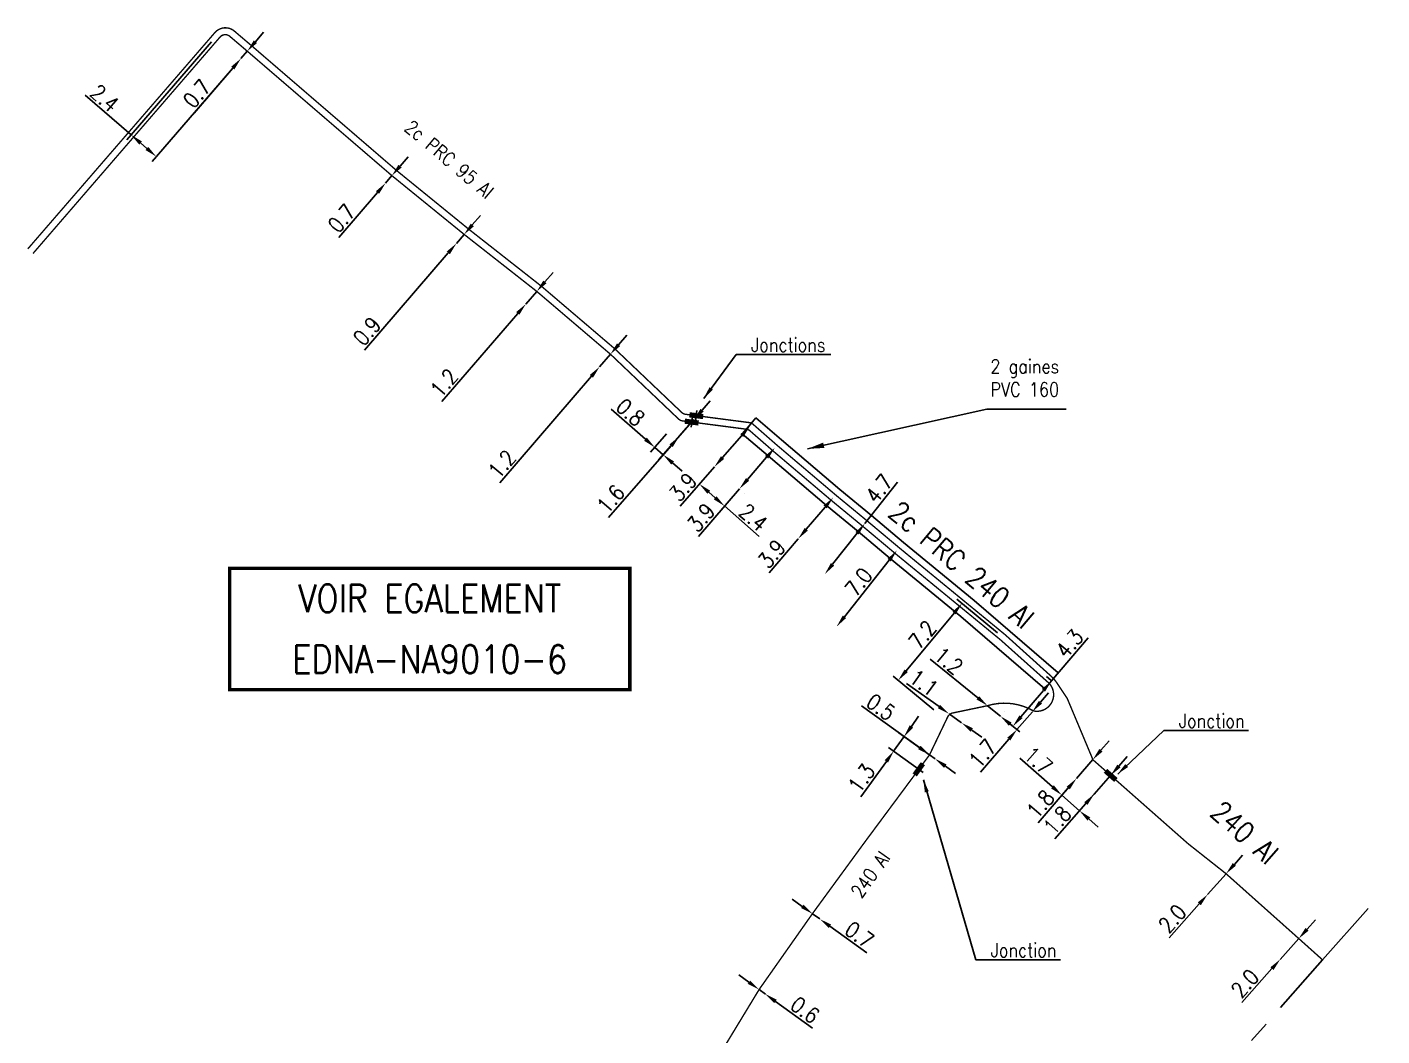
# Model space of a CAD drawing. Header units: millimetres. Extents: x 185000 to 186000, y 127000 to 128000.
# Drawn here: x 185659.9 to 185757.5, y 127359.9 to 127432.6 of the extents above; entities that cross this region are included whole.
import ezdxf
from ezdxf.enums import TextEntityAlignment as Align

# ---------------------------------------------------------------- set-up
doc = ezdxf.new("R2010")
doc.units = ezdxf.units.MM
doc.header["$PDMODE"] = 34
doc.linetypes.add('CENTER2', pattern=[28.575, 19.05, -3.175, 3.175, -3.175])
doc.layers.get('0').update_dxf_attribs({"linetype": 'CONTINUOUS'})
doc.layers.get('DEFPOINTS').update_dxf_attribs({"linetype": 'CONTINUOUS'})
for name, color, linetype in [('M_120', 5, 'M_ST_13'), ('M_300', 7, 'CONTINUOUS'), ('M_400', 7, 'CONTINUOUS'), ('M_930', 7, 'CONTINUOUS')]:
    doc.layers.add(name, color=color, linetype=linetype)
doc.styles.get("Standard").update_dxf_attribs({"font": 'romans.shx', "width": 0.85})
doc.linetypes.add('M_ST_13', pattern='A,5,-0.3,["oo",Standard,S=1.5,R=0,X=0,Y=-0.5],-3', length=8.3)
doc.dimstyles.get("Standard").update_dxf_attribs({"dimtxt": 1.5, "dimasz": 1.2, "dimexe": 0.625, "dimexo": 0.625, "dimgap": 0.25, "dimtad": 1, "dimdec": 1, "dimzin": 0, "dimdsep": 46, "dimtxsty": 'Standard', "dimcen": -0.5, "dimadec": 0, "dimazin": 0, "dimtfac": 1, "dimtdec": 1, "dimtmove": 0, "dimatfit": 3, "dimfxl": 0, "dimtolj": 1, "dimtzin": 0, "dimarcsym": 0})

# ---------------------------------------------------------------- blocks, each defined once
blk = doc.blocks.new('*D11')
at = {"layer": 'DEFPOINTS', "color": 0, "linetype": 'Continuous', "transparency": 16777216}
for p in [(185675.751, 127430.873), (185675.294, 127430.343), (185675.294, 127430.343)]:
    blk.add_point(p, dxfattribs=at)
at = {"layer": 'M_120', "color": 0, "linetype": 'Continuous', "lineweight": -2, "transparency": 16777216}
for p, q in [((185676.338, 127431.556), (185676.925, 127432.238)), ((185675.751, 127430.873), (185675.294, 127430.343)), ((185674.707, 127429.661), (185671.919, 127426.42))]:
    blk.add_line(p, q, dxfattribs=at)
at = {"layer": 'M_120', "color": 0, "linetype": 'Continuous', "transparency": 16777216}
for points in [[(185676.224, 127431.654), (185676.451, 127431.458), (185675.751, 127430.873)], [(185674.594, 127429.758), (185674.821, 127429.563), (185675.294, 127430.343)]]:
    blk.add_solid(points, dxfattribs=at)
at = {"layer": 'M_120', "color": 0, "linetype": 'Continuous', "transparency": 16777216, "insert": (185672.126, 127427.81), "char_height": 1.125, "attachment_point": 5, "rotation": 49.29581}
blk.add_mtext('\\A1;0.7', dxfattribs=at)
blk = doc.blocks.new('*D12')
at = {"layer": 'DEFPOINTS', "color": 0, "linetype": 'Continuous', "transparency": 16777216}
for p in [(185691.382, 127417.674), (185690.827, 127417.03), (185690.827, 127417.03)]:
    blk.add_point(p, dxfattribs=at)
at = {"layer": 'M_120', "color": 0, "linetype": 'Continuous', "lineweight": -2, "transparency": 16777216}
for p, q in [((185691.97, 127418.356), (185692.558, 127419.037)), ((185691.382, 127417.674), (185690.827, 127417.03)), ((185690.24, 127416.348), (185684.189, 127409.328))]:
    blk.add_line(p, q, dxfattribs=at)
at = {"layer": 'M_120', "color": 0, "linetype": 'Continuous', "transparency": 16777216}
for points in [[(185691.856, 127418.454), (185692.084, 127418.258), (185691.382, 127417.674)], [(185690.126, 127416.446), (185690.354, 127416.25), (185690.827, 127417.03)]]:
    blk.add_solid(points, dxfattribs=at)
at = {"layer": 'M_120', "color": 0, "linetype": 'Continuous', "transparency": 16777216, "insert": (185684.382, 127410.701), "char_height": 1.125, "attachment_point": 5, "rotation": 49.24198}
blk.add_mtext('\\A1;0.9', dxfattribs=at)
blk = doc.blocks.new('*D13')
at = {"layer": 'DEFPOINTS', "color": 0, "linetype": 'Continuous', "transparency": 16777216}
for p in [(185685.719, 127421.375), (185685.719, 127421.375), (185686.174, 127421.907)]:
    blk.add_point(p, dxfattribs=at)
at = {"layer": 'M_120', "color": 0, "linetype": 'Continuous', "lineweight": -2, "transparency": 16777216}
for p, q in [((185686.759, 127422.591), (185687.344, 127423.275)), ((185686.174, 127421.907), (185685.719, 127421.375)), ((185685.134, 127420.691), (185682.355, 127417.442))]:
    blk.add_line(p, q, dxfattribs=at)
at = {"layer": 'M_120', "color": 0, "linetype": 'Continuous', "transparency": 16777216}
for points in [[(185686.645, 127422.688), (185686.873, 127422.493), (185686.174, 127421.907)], [(185685.02, 127420.789), (185685.248, 127420.594), (185685.719, 127421.375)]]:
    blk.add_solid(points, dxfattribs=at)
at = {"layer": 'M_120', "color": 0, "linetype": 'Continuous', "transparency": 16777216, "insert": (185682.558, 127418.834), "char_height": 1.125, "attachment_point": 5, "rotation": 49.45782}
blk.add_mtext('\\A1;0.7', dxfattribs=at)
blk = doc.blocks.new('*D14')
at = {"layer": 'DEFPOINTS', "color": 0, "linetype": 'Continuous', "transparency": 16777216}
for p in [(185696.613, 127413.57), (185695.829, 127412.661), (185695.829, 127412.661)]:
    blk.add_point(p, dxfattribs=at)
at = {"layer": 'M_120', "color": 0, "linetype": 'Continuous', "lineweight": -2, "transparency": 16777216}
for p, q in [((185697.201, 127414.251), (185697.789, 127414.933)), ((185696.613, 127413.57), (185695.829, 127412.661)), ((185695.241, 127411.98), (185689.77, 127405.638))]:
    blk.add_line(p, q, dxfattribs=at)
at = {"layer": 'M_120', "color": 0, "linetype": 'Continuous', "transparency": 16777216}
for points in [[(185697.087, 127414.349), (185697.315, 127414.153), (185696.613, 127413.57)], [(185695.128, 127412.078), (185695.355, 127411.882), (185695.829, 127412.661)]]:
    blk.add_solid(points, dxfattribs=at)
at = {"layer": 'M_120', "color": 0, "linetype": 'Continuous', "transparency": 16777216, "insert": (185689.934, 127406.977), "char_height": 1.125, "attachment_point": 5, "rotation": 49.21264}
blk.add_mtext('\\A1;1.2', dxfattribs=at)
blk = doc.blocks.new('*D15')
at = {"layer": 'DEFPOINTS', "color": 0, "linetype": 'Continuous', "transparency": 16777216}
for p in [(185701.923, 127409.045), (185701.139, 127408.136), (185701.139, 127408.136)]:
    blk.add_point(p, dxfattribs=at)
at = {"layer": 'M_120', "color": 0, "linetype": 'Continuous', "lineweight": -2, "transparency": 16777216}
for p, q in [((185702.51, 127409.727), (185703.097, 127410.409)), ((185701.923, 127409.045), (185701.139, 127408.136)), ((185700.552, 127407.454), (185693.947, 127399.787))]:
    blk.add_line(p, q, dxfattribs=at)
at = {"layer": 'M_120', "color": 0, "linetype": 'Continuous', "transparency": 16777216}
for points in [[(185702.396, 127409.825), (185702.624, 127409.629), (185701.923, 127409.045)], [(185700.438, 127407.552), (185700.666, 127407.356), (185701.139, 127408.136)]]:
    blk.add_solid(points, dxfattribs=at)
at = {"layer": 'M_120', "color": 0, "linetype": 'Continuous', "transparency": 16777216, "insert": (185694.111, 127401.126), "char_height": 1.125, "attachment_point": 5, "rotation": 49.25646}
blk.add_mtext('\\A1;1.2', dxfattribs=at)
blk = doc.blocks.new('*D16')
at = {"layer": 'DEFPOINTS', "color": 0, "linetype": 'Continuous', "transparency": 16777216}
for p in [(185673.478, 127431.911), (185675.294, 127430.343), (185669.194, 127423.279)]:
    blk.add_point(p, dxfattribs=at)
at = {"layer": 'M_120', "color": 0, "linetype": 'Continuous', "lineweight": -2, "transparency": 16777216}
for p, q in [((185673.171, 127431.557), (185667.071, 127424.493)), ((185674.988, 127429.988), (185668.888, 127422.925)), ((185667.378, 127424.848), (185664.062, 127427.711)), ((185668.513, 127423.868), (185668.059, 127424.26))]:
    blk.add_line(p, q, dxfattribs=at)
at = {"layer": 'M_120', "color": 0, "linetype": 'Continuous', "transparency": 16777216}
for points in [[(185668.157, 127424.373), (185667.961, 127424.146), (185667.378, 127424.848)], [(185668.611, 127423.981), (185668.415, 127423.754), (185669.194, 127423.279)]]:
    blk.add_solid(points, dxfattribs=at)
at = {"layer": 'M_120', "color": 0, "linetype": 'Continuous', "transparency": 16777216, "insert": (185665.47, 127427.486), "char_height": 1.125, "attachment_point": 5, "rotation": 319.1852}
blk.add_mtext('\\A1;2.4', dxfattribs=at)
blk = doc.blocks.new('*D316')
at = {"layer": 'DEFPOINTS', "color": 0, "linetype": 'Continuous', "transparency": 16777216}
for p in [(185706.283, 127403.657), (185707.938, 127404.336), (185705.124, 127402.33)]:
    blk.add_point(p, dxfattribs=at)
at = {"layer": 'M_120', "color": 0, "linetype": 'Continuous', "lineweight": -2, "transparency": 16777216}
for p, q in [((185704.447, 127402.922), (185701.977, 127405.079)), ((185707.63, 127403.982), (185705.418, 127401.451)), ((185705.975, 127403.304), (185704.816, 127401.977)), ((185705.727, 127401.804), (185705.124, 127402.33)), ((185706.405, 127401.212), (185707.083, 127400.62))]:
    blk.add_line(p, q, dxfattribs=at)
at = {"layer": 'M_120', "color": 0, "linetype": 'Continuous', "transparency": 16777216}
for points in [[(185704.545, 127403.035), (185704.348, 127402.809), (185705.124, 127402.33)], [(185706.503, 127401.325), (185706.306, 127401.099), (185705.727, 127401.804)]]:
    blk.add_solid(points, dxfattribs=at)
at = {"layer": 'M_120', "color": 0, "linetype": 'Continuous', "transparency": 16777216, "insert": (185703.366, 127404.862), "char_height": 1.125, "attachment_point": 5, "rotation": 318.86242}
blk.add_mtext('\\A1;0.8', dxfattribs=at)
blk = doc.blocks.new('*D317')
at = {"layer": 'DEFPOINTS', "color": 0, "linetype": 'Continuous', "transparency": 16777216}
for p in [(185707.938, 127404.336), (185706.886, 127403.13), (185706.886, 127403.13)]:
    blk.add_point(p, dxfattribs=at)
at = {"layer": 'M_120', "color": 0, "linetype": 'Continuous', "lineweight": -2, "transparency": 16777216}
for p, q in [((185708.53, 127405.013), (185709.122, 127405.691)), ((185707.938, 127404.336), (185706.886, 127403.13)), ((185706.294, 127402.453), (185701.773, 127397.277))]:
    blk.add_line(p, q, dxfattribs=at)
at = {"layer": 'M_120', "color": 0, "linetype": 'Continuous', "transparency": 16777216}
for points in [[(185708.417, 127405.112), (185708.643, 127404.915), (185707.938, 127404.336)], [(185706.181, 127402.551), (185706.407, 127402.354), (185706.886, 127403.13)]]:
    blk.add_solid(points, dxfattribs=at)
at = {"layer": 'M_120', "color": 0, "linetype": 'Continuous', "transparency": 16777216, "insert": (185701.945, 127398.615), "char_height": 1.125, "attachment_point": 5, "rotation": 48.86242}
blk.add_mtext('\\A1;1.6', dxfattribs=at)
blk = doc.blocks.new('*D318')
at = {"layer": 'DEFPOINTS', "color": 0, "linetype": 'Continuous', "transparency": 16777216}
for p in [(185709.413, 127400.923), (185711.22, 127399.344), (185710.144, 127398.112)]:
    blk.add_point(p, dxfattribs=at)
at = {"layer": 'M_120', "color": 0, "linetype": 'Continuous', "lineweight": -2, "transparency": 16777216}
for p, q in [((185709.105, 127400.57), (185708.028, 127399.338)), ((185709.015, 127399.099), (185709.467, 127398.704)), ((185710.912, 127398.991), (185709.836, 127397.759)), ((185710.144, 127398.112), (185712.648, 127395.925))]:
    blk.add_line(p, q, dxfattribs=at)
at = {"layer": 'M_120', "color": 0, "linetype": 'Continuous', "transparency": 16777216}
for points in [[(185709.113, 127399.212), (185708.916, 127398.986), (185708.337, 127399.691)], [(185709.565, 127398.817), (185709.368, 127398.591), (185710.144, 127398.112)]]:
    blk.add_solid(points, dxfattribs=at)
at = {"layer": 'M_120', "color": 0, "linetype": 'Continuous', "transparency": 16777216, "insert": (185712.228, 127397.287), "char_height": 1.125, "attachment_point": 5, "rotation": 318.86242}
blk.add_mtext('\\A1;2.4', dxfattribs=at)
blk = doc.blocks.new('*D319')
at = {"layer": 'DEFPOINTS', "color": 0, "linetype": 'Continuous', "transparency": 16777216}
for p in [(185711.979, 127403.86), (185709.413, 127400.923), (185709.413, 127400.923)]:
    blk.add_point(p, dxfattribs=at)
at = {"layer": 'M_120', "color": 0, "linetype": 'Continuous', "lineweight": -2, "transparency": 16777216}
for p, q in [((185711.387, 127403.182), (185710.005, 127401.601)), ((185709.413, 127400.923), (185706.947, 127398.099))]:
    blk.add_line(p, q, dxfattribs=at)
at = {"layer": 'M_120', "color": 0, "linetype": 'Continuous', "transparency": 16777216}
for points in [[(185711.274, 127403.281), (185711.5, 127403.084), (185711.979, 127403.86)], [(185709.892, 127401.699), (185710.118, 127401.502), (185709.413, 127400.923)]]:
    blk.add_solid(points, dxfattribs=at)
at = {"layer": 'M_120', "color": 0, "linetype": 'Continuous', "transparency": 16777216, "insert": (185707.149, 127399.471), "char_height": 1.125, "attachment_point": 5, "rotation": 48.86242}
blk.add_mtext('\\A1;3.9', dxfattribs=at)
blk = doc.blocks.new('*D320')
at = {"layer": 'DEFPOINTS', "color": 0, "linetype": 'Continuous', "transparency": 16777216}
for p in [(185713.765, 127402.3), (185711.22, 127399.344), (185711.22, 127399.344)]:
    blk.add_point(p, dxfattribs=at)
at = {"layer": 'M_120', "color": 0, "linetype": 'Continuous', "lineweight": -2, "transparency": 16777216}
for p, q in [((185713.178, 127401.618), (185711.808, 127400.026)), ((185714.12, 127401.994), (185714.12, 127401.994)), ((185711.22, 127399.344), (185708.262, 127395.907)), ((185711.576, 127399.038), (185711.576, 127399.038))]:
    blk.add_line(p, q, dxfattribs=at)
at = {"layer": 'M_120', "color": 0, "linetype": 'Continuous', "transparency": 16777216}
for points in [[(185713.064, 127401.716), (185713.291, 127401.52), (185713.765, 127402.3)], [(185711.694, 127400.124), (185711.921, 127399.928), (185711.22, 127399.344)]]:
    blk.add_solid(points, dxfattribs=at)
at = {"layer": 'M_120', "color": 0, "linetype": 'Continuous', "transparency": 16777216, "insert": (185708.455, 127397.281), "char_height": 1.125, "attachment_point": 5, "rotation": 49.27942}
blk.add_mtext('\\A1;3.9', dxfattribs=at)
blk = doc.blocks.new('*D321')
at = {"layer": 'DEFPOINTS', "color": 0, "linetype": 'Continuous', "transparency": 16777216}
for p in [(185717.98, 127398.725), (185715.457, 127395.75), (185715.457, 127395.75)]:
    blk.add_point(p, dxfattribs=at)
at = {"layer": 'M_120', "color": 0, "linetype": 'Continuous', "lineweight": -2, "transparency": 16777216}
for p, q in [((185717.398, 127398.038), (185716.039, 127396.437)), ((185715.457, 127395.75), (185713.366, 127393.285))]:
    blk.add_line(p, q, dxfattribs=at)
at = {"layer": 'M_120', "color": 0, "linetype": 'Continuous', "transparency": 16777216}
for points in [[(185717.283, 127398.135), (185717.512, 127397.941), (185717.98, 127398.725)], [(185715.925, 127396.534), (185716.154, 127396.34), (185715.457, 127395.75)]]:
    blk.add_solid(points, dxfattribs=at)
at = {"layer": 'M_120', "color": 0, "linetype": 'Continuous', "transparency": 16777216, "insert": (185713.549, 127394.66), "char_height": 1.125, "attachment_point": 5, "rotation": 49.69642}
blk.add_mtext('\\A1;3.9', dxfattribs=at)
blk = doc.blocks.new('*D322')
at = {"layer": 'DEFPOINTS', "color": 0, "linetype": 'Continuous', "transparency": 16777216}
for p in [(185720.256, 127396.851), (185717.374, 127393.202), (185717.374, 127393.202)]:
    blk.add_point(p, dxfattribs=at)
at = {"layer": 'M_120', "color": 0, "linetype": 'Continuous', "lineweight": -2, "transparency": 16777216}
for p, q in [((185720.256, 127396.851), (185722.61, 127399.83)), ((185717.932, 127393.908), (185719.698, 127396.145))]:
    blk.add_line(p, q, dxfattribs=at)
at = {"layer": 'M_120', "color": 0, "linetype": 'Continuous', "transparency": 16777216}
for points in [[(185719.58, 127396.238), (185719.816, 127396.052), (185720.256, 127396.851)], [(185717.814, 127394.001), (185718.049, 127393.815), (185717.374, 127393.202)]]:
    blk.add_solid(points, dxfattribs=at)
at = {"layer": 'M_120', "color": 0, "linetype": 'Continuous', "transparency": 16777216, "insert": (185721.284, 127399.362), "char_height": 1.125, "attachment_point": 5, "rotation": 51.69544}
blk.add_mtext('\\A1;4.7', dxfattribs=at)
blk = doc.blocks.new('*D323')
at = {"layer": 'DEFPOINTS', "color": 0, "linetype": 'Continuous', "transparency": 16777216}
for p in [(185722.567, 127394.916), (185718.228, 127389.423), (185718.228, 127389.423)]:
    blk.add_point(p, dxfattribs=at)
at = {"layer": 'M_120', "color": 0, "linetype": 'Continuous', "lineweight": -2, "transparency": 16777216}
blk.add_line((185722.009, 127394.209), (185718.786, 127390.129), dxfattribs=at)
at = {"layer": 'M_120', "color": 0, "linetype": 'Continuous', "transparency": 16777216}
for points in [[(185721.891, 127394.302), (185722.127, 127394.116), (185722.567, 127394.916)], [(185718.668, 127390.222), (185718.903, 127390.036), (185718.228, 127389.423)]]:
    blk.add_solid(points, dxfattribs=at)
at = {"layer": 'M_120', "color": 0, "linetype": 'Continuous', "transparency": 16777216, "insert": (185719.809, 127392.634), "char_height": 1.125, "attachment_point": 5, "rotation": 51.69544}
blk.add_mtext('\\A1;7.0', dxfattribs=at)
blk = doc.blocks.new('*D324')
at = {"layer": 'DEFPOINTS', "color": 0, "linetype": 'Continuous', "transparency": 16777216}
for p in [(185730.182, 127388.671), (185722.665, 127385.549), (185725.588, 127383.127)]:
    blk.add_point(p, dxfattribs=at)
at = {"layer": 'M_120', "color": 0, "linetype": 'Continuous', "lineweight": -2, "transparency": 16777216}
for p, q in [((185729.822, 127388.97), (185726.898, 127391.392)), ((185726.685, 127390.4), (185723.24, 127386.242)), ((185725.228, 127383.426), (185722.304, 127385.848))]:
    blk.add_line(p, q, dxfattribs=at)
at = {"layer": 'M_120', "color": 0, "linetype": 'Continuous', "transparency": 16777216}
for points in [[(185726.57, 127390.496), (185726.801, 127390.304), (185727.259, 127391.093)], [(185723.124, 127386.338), (185723.355, 127386.146), (185722.665, 127385.549)]]:
    blk.add_solid(points, dxfattribs=at)
at = {"layer": 'M_120', "color": 0, "linetype": 'Continuous', "transparency": 16777216, "insert": (185724.412, 127388.833), "char_height": 1.125, "attachment_point": 5, "rotation": 50.35267}
blk.add_mtext('\\A1;7.2', dxfattribs=at)
blk = doc.blocks.new('*D325')
at = {"layer": 'DEFPOINTS', "color": 0, "linetype": 'Continuous', "transparency": 16777216}
for p in [(185722.332, 127380.442), (185725.327, 127379.895), (185724.57, 127378.839)]:
    blk.add_point(p, dxfattribs=at)
at = {"layer": 'M_120', "color": 0, "linetype": 'Continuous', "lineweight": -2, "transparency": 16777216}
for p, q in [((185723.613, 127382.231), (185724.137, 127382.962)), ((185723.089, 127381.499), (185722.332, 127380.442)), ((185724.946, 127380.168), (185722.708, 127381.772)), ((185724.189, 127379.112), (185721.951, 127380.715)), ((185721.808, 127379.711), (185719.978, 127377.156))]:
    blk.add_line(p, q, dxfattribs=at)
at = {"layer": 'M_120', "color": 0, "linetype": 'Continuous', "transparency": 16777216}
for points in [[(185723.491, 127382.318), (185723.735, 127382.143), (185723.089, 127381.499)], [(185721.686, 127379.798), (185721.93, 127379.623), (185722.332, 127380.442)]]:
    blk.add_solid(points, dxfattribs=at)
at = {"layer": 'M_120', "color": 0, "linetype": 'Continuous', "transparency": 16777216, "insert": (185720.021, 127378.504), "char_height": 1.125, "attachment_point": 5, "rotation": 54.38351}
blk.add_mtext('\\A1;1.3', dxfattribs=at)
blk = doc.blocks.new('*D326')
at = {"layer": 'DEFPOINTS', "color": 0, "linetype": 'Continuous', "transparency": 16777216}
for p in [(185724.921, 127380.187), (185725.327, 127379.895), (185725.327, 127379.895)]:
    blk.add_point(p, dxfattribs=at)
at = {"layer": 'M_120', "color": 0, "linetype": 'Continuous', "lineweight": -2, "transparency": 16777216}
for p, q in [((185724.189, 127380.711), (185720.008, 127383.706)), ((185725.327, 127379.895), (185724.921, 127380.187)), ((185726.059, 127379.371), (185726.791, 127378.847))]:
    blk.add_line(p, q, dxfattribs=at)
at = {"layer": 'M_120', "color": 0, "linetype": 'Continuous', "transparency": 16777216}
for points in [[(185724.277, 127380.833), (185724.102, 127380.589), (185724.921, 127380.187)], [(185726.146, 127379.493), (185725.972, 127379.249), (185725.327, 127379.895)]]:
    blk.add_solid(points, dxfattribs=at)
at = {"layer": 'M_120', "color": 0, "linetype": 'Continuous', "transparency": 16777216, "insert": (185721.412, 127383.623), "char_height": 1.125, "attachment_point": 5, "rotation": 324.38351}
blk.add_mtext('\\A1;0.5', dxfattribs=at)
blk = doc.blocks.new('*D327')
at = {"layer": 'DEFPOINTS', "color": 0, "linetype": 'Continuous', "transparency": 16777216}
for p in [(185726.335, 127383.137), (185727.229, 127382.496), (185727.229, 127382.496)]:
    blk.add_point(p, dxfattribs=at)
at = {"layer": 'M_120', "color": 0, "linetype": 'Continuous', "lineweight": -2, "transparency": 16777216}
for p, q in [((185725.603, 127383.661), (185723.271, 127385.331)), ((185727.229, 127382.496), (185726.335, 127383.137)), ((185727.961, 127381.972), (185728.692, 127381.448))]:
    blk.add_line(p, q, dxfattribs=at)
at = {"layer": 'M_120', "color": 0, "linetype": 'Continuous', "transparency": 16777216}
for points in [[(185725.69, 127383.783), (185725.516, 127383.539), (185726.335, 127383.137)], [(185728.048, 127382.094), (185727.873, 127381.85), (185727.229, 127382.496)]]:
    blk.add_solid(points, dxfattribs=at)
at = {"layer": 'M_120', "color": 0, "linetype": 'Continuous', "transparency": 16777216, "insert": (185724.508, 127385.368), "char_height": 1.125, "attachment_point": 5, "rotation": 324.38351}
blk.add_mtext('\\A1;1.1', dxfattribs=at)
blk = doc.blocks.new('*D328')
at = {"layer": 'DEFPOINTS', "color": 0, "linetype": 'Continuous', "transparency": 16777216}
for p in [(185729.098, 127383.724), (185730.03, 127382.964), (185730.031, 127382.966)]:
    blk.add_point(p, dxfattribs=at)
at = {"layer": 'M_120', "color": 0, "linetype": 'Continuous', "lineweight": -2, "transparency": 16777216}
for p, q in [((185728.399, 127384.291), (185724.959, 127387.084)), ((185730.031, 127382.966), (185729.098, 127383.724)), ((185730.325, 127383.328), (185730.327, 127383.33)), ((185730.73, 127382.398), (185731.429, 127381.831))]:
    blk.add_line(p, q, dxfattribs=at)
at = {"layer": 'M_120', "color": 0, "linetype": 'Continuous', "transparency": 16777216}
for points in [[(185728.494, 127384.408), (185728.304, 127384.175), (185729.098, 127383.724)], [(185730.825, 127382.515), (185730.636, 127382.282), (185730.031, 127382.966)]]:
    blk.add_solid(points, dxfattribs=at)
at = {"layer": 'M_120', "color": 0, "linetype": 'Continuous', "transparency": 16777216, "insert": (185726.302, 127386.96), "char_height": 1.125, "attachment_point": 5, "rotation": 320.92537}
blk.add_mtext('\\A1;1.2', dxfattribs=at)
blk = doc.blocks.new('*D329')
at = {"layer": 'DEFPOINTS', "color": 0, "linetype": 'Continuous', "transparency": 16777216}
for p in [(185734.009, 127385.264), (185730.927, 127382.241), (185731.223, 127381.989)]:
    blk.add_point(p, dxfattribs=at)
at = {"layer": 'M_120', "color": 0, "linetype": 'Continuous', "lineweight": -2, "transparency": 16777216}
for p, q in [((185733.713, 127385.516), (185736.356, 127388.622)), ((185733.652, 127385.568), (185733.356, 127385.82)), ((185731.51, 127382.927), (185733.13, 127384.831)), ((185730.866, 127382.293), (185730.57, 127382.545))]:
    blk.add_line(p, q, dxfattribs=at)
at = {"layer": 'M_120', "color": 0, "linetype": 'Continuous', "transparency": 16777216}
for points in [[(185733.016, 127384.928), (185733.244, 127384.734), (185733.713, 127385.516)], [(185731.396, 127383.024), (185731.624, 127382.829), (185730.927, 127382.241)]]:
    blk.add_solid(points, dxfattribs=at)
at = {"layer": 'M_120', "color": 0, "linetype": 'Continuous', "transparency": 16777216, "insert": (185735.014, 127388.202), "char_height": 1.125, "attachment_point": 5, "rotation": 49.6077}
blk.add_mtext('\\A1;4.3', dxfattribs=at)
blk = doc.blocks.new('*D330')
at = {"layer": 'DEFPOINTS', "color": 0, "linetype": 'Continuous', "transparency": 16777216}
for p in [(185732.329, 127383.293), (185731.221, 127382.004), (185731.221, 127382.004)]:
    blk.add_point(p, dxfattribs=at)
at = {"layer": 'M_120', "color": 0, "linetype": 'Continuous', "lineweight": -2, "transparency": 16777216}
for p, q in [((185732.916, 127383.976), (185733.502, 127384.658)), ((185732.329, 127383.293), (185731.221, 127382.004)), ((185730.634, 127381.321), (185728.586, 127378.939))]:
    blk.add_line(p, q, dxfattribs=at)
at = {"layer": 'M_120', "color": 0, "linetype": 'Continuous', "transparency": 16777216}
for points in [[(185732.802, 127384.074), (185733.03, 127383.878), (185732.329, 127383.293)], [(185730.521, 127381.419), (185730.748, 127381.224), (185731.221, 127382.004)]]:
    blk.add_solid(points, dxfattribs=at)
at = {"layer": 'M_120', "color": 0, "linetype": 'Continuous', "transparency": 16777216, "insert": (185728.748, 127380.278), "char_height": 1.125, "attachment_point": 5, "rotation": 49.31976}
blk.add_mtext('\\A1;1.7', dxfattribs=at)
blk = doc.blocks.new('*D331')
at = {"layer": 'DEFPOINTS', "color": 0, "linetype": 'Continuous', "transparency": 16777216}
for p in [(185736.687, 127379.838), (185735.508, 127378.478), (185735.508, 127378.478)]:
    blk.add_point(p, dxfattribs=at)
at = {"layer": 'M_120', "color": 0, "linetype": 'Continuous', "lineweight": -2, "transparency": 16777216}
for p, q in [((185737.276, 127380.519), (185737.866, 127381.199)), ((185736.687, 127379.838), (185735.508, 127378.478)), ((185734.919, 127377.798), (185732.75, 127375.293))]:
    blk.add_line(p, q, dxfattribs=at)
at = {"layer": 'M_120', "color": 0, "linetype": 'Continuous', "transparency": 16777216}
for points in [[(185737.163, 127380.617), (185737.39, 127380.42), (185736.687, 127379.838)], [(185734.806, 127377.896), (185735.033, 127377.699), (185735.508, 127378.478)]]:
    blk.add_solid(points, dxfattribs=at)
at = {"layer": 'M_120', "color": 0, "linetype": 'Continuous', "transparency": 16777216, "insert": (185732.917, 127376.632), "char_height": 1.125, "attachment_point": 5, "rotation": 49.09825}
blk.add_mtext('\\A1;1.8', dxfattribs=at)
blk = doc.blocks.new('*D332')
at = {"layer": 'DEFPOINTS', "color": 0, "linetype": 'Continuous', "transparency": 16777216}
for p in [(185735.508, 127378.478), (185737.974, 127378.703), (185734.454, 127377.283)]:
    blk.add_point(p, dxfattribs=at)
at = {"layer": 'M_120', "color": 0, "linetype": 'Continuous', "lineweight": -2, "transparency": 16777216}
for p, q in [((185733.779, 127377.878), (185731.423, 127379.956)), ((185735.198, 127378.126), (185734.144, 127376.931)), ((185737.664, 127378.352), (185735.419, 127375.807)), ((185735.729, 127376.158), (185734.454, 127377.283)), ((185736.404, 127375.563), (185737.079, 127374.968))]:
    blk.add_line(p, q, dxfattribs=at)
at = {"layer": 'M_120', "color": 0, "linetype": 'Continuous', "transparency": 16777216}
for points in [[(185733.879, 127377.991), (185733.68, 127377.766), (185734.454, 127377.283)], [(185736.504, 127375.675), (185736.305, 127375.45), (185735.729, 127376.158)]]:
    blk.add_solid(points, dxfattribs=at)
at = {"layer": 'M_120', "color": 0, "linetype": 'Continuous', "transparency": 16777216, "insert": (185732.76, 127379.777), "char_height": 1.125, "attachment_point": 5, "rotation": 318.58881}
blk.add_mtext('\\A1;1.7', dxfattribs=at)
blk = doc.blocks.new('*D333')
at = {"layer": 'DEFPOINTS', "color": 0, "linetype": 'Continuous', "transparency": 16777216}
for p in [(185737.974, 127378.703), (185736.783, 127377.353), (185736.783, 127377.353)]:
    blk.add_point(p, dxfattribs=at)
at = {"layer": 'M_120', "color": 0, "linetype": 'Continuous', "lineweight": -2, "transparency": 16777216}
for p, q in [((185738.569, 127379.378), (185739.165, 127380.053)), ((185737.974, 127378.703), (185736.783, 127377.353)), ((185736.188, 127376.678), (185733.947, 127374.138))]:
    blk.add_line(p, q, dxfattribs=at)
at = {"layer": 'M_120', "color": 0, "linetype": 'Continuous', "transparency": 16777216}
for points in [[(185738.457, 127379.478), (185738.682, 127379.279), (185737.974, 127378.703)], [(185736.076, 127376.778), (185736.301, 127376.579), (185736.783, 127377.353)]]:
    blk.add_solid(points, dxfattribs=at)
at = {"layer": 'M_120', "color": 0, "linetype": 'Continuous', "transparency": 16777216, "insert": (185734.126, 127375.475), "char_height": 1.125, "attachment_point": 5, "rotation": 48.58881}
blk.add_mtext('\\A1;1.8', dxfattribs=at)
blk = doc.blocks.new('M_300_04')
at = {"color": 0, "linetype": 'Continuous'}
blk.add_line((0, 0.375), (0, -0.375), dxfattribs=at)
blk.add_solid([(-0.5, 0.1875), (-0.5, -0.1875), (0.5, 0.1875), (0.5, -0.1875)], dxfattribs=at)
at = {"color": 0, "linetype": 'Continuous', "width": 0.75, "flags": 3}
for tag, p in [('DEF_LEG', (0, -5)), ('DEF_COUP', (0, -7.5)), ('DEF_TYPE', (0, -10))]:
    blk.add_attdef(tag, text='', height=1.2, dxfattribs=at).set_placement(p, align=Align.MIDDLE)
blk = doc.blocks.new('*D350')
at = {"layer": 'DEFPOINTS', "color": 0, "linetype": 'Continuous', "transparency": 16777216}
for p in [(185712.637, 127363.276), (185713.091, 127362.948), (185713.091, 127362.948)]:
    blk.add_point(p, dxfattribs=at)
at = {"layer": 'M_120', "color": 0, "linetype": 'Continuous', "lineweight": -2, "transparency": 16777216}
for p, q in [((185711.908, 127363.804), (185711.179, 127364.332)), ((185712.637, 127363.276), (185713.091, 127362.948)), ((185713.82, 127362.42), (185716.476, 127360.498))]:
    blk.add_line(p, q, dxfattribs=at)
at = {"layer": 'M_120', "color": 0, "linetype": 'Continuous', "transparency": 16777216}
for points in [[(185711.996, 127363.925), (185711.82, 127363.682), (185712.637, 127363.276)], [(185713.908, 127362.542), (185713.732, 127362.299), (185713.091, 127362.948)]]:
    blk.add_solid(points, dxfattribs=at)
at = {"layer": 'M_120', "color": 0, "linetype": 'Continuous', "transparency": 16777216, "insert": (185715.952, 127361.803), "char_height": 1.125, "attachment_point": 5, "rotation": 324.10944}
blk.add_mtext('\\A1;0.6', dxfattribs=at)
blk = doc.blocks.new('*D353')
at = {"layer": 'DEFPOINTS', "color": 0, "linetype": 'Continuous', "transparency": 16777216}
for p in [(185716.481, 127368.742), (185717.008, 127368.361), (185717.008, 127368.361)]:
    blk.add_point(p, dxfattribs=at)
at = {"layer": 'M_120', "color": 0, "linetype": 'Continuous', "lineweight": -2, "transparency": 16777216}
for p, q in [((185715.752, 127369.269), (185715.023, 127369.797)), ((185716.481, 127368.742), (185717.008, 127368.361)), ((185717.737, 127367.834), (185720.394, 127365.913))]:
    blk.add_line(p, q, dxfattribs=at)
at = {"layer": 'M_120', "color": 0, "linetype": 'Continuous', "transparency": 16777216}
for points in [[(185715.84, 127369.391), (185715.664, 127369.148), (185716.481, 127368.742)], [(185717.825, 127367.955), (185717.649, 127367.712), (185717.008, 127368.361)]]:
    blk.add_solid(points, dxfattribs=at)
at = {"layer": 'M_120', "color": 0, "linetype": 'Continuous', "transparency": 16777216, "insert": (185719.87, 127367.217), "char_height": 1.125, "attachment_point": 5, "rotation": 324.12936}
blk.add_mtext('\\A1;0.7', dxfattribs=at)
blk = doc.blocks.new('*D358')
at = {"layer": 'DEFPOINTS', "color": 0, "linetype": 'Continuous', "transparency": 16777216}
for p in [(185746.29, 127371.621), (185746.29, 127371.621), (185744.961, 127370.126)]:
    blk.add_point(p, dxfattribs=at)
at = {"layer": 'M_120', "color": 0, "linetype": 'Continuous', "lineweight": -2, "transparency": 16777216}
for p, q in [((185746.888, 127372.294), (185747.486, 127372.967)), ((185746.29, 127371.621), (185744.961, 127370.126)), ((185744.364, 127369.454), (185742.186, 127367.003))]:
    blk.add_line(p, q, dxfattribs=at)
at = {"layer": 'M_120', "color": 0, "linetype": 'Continuous', "transparency": 16777216}
for points in [[(185746.776, 127372.394), (185747, 127372.194), (185746.29, 127371.621)], [(185744.251, 127369.553), (185744.476, 127369.354), (185744.961, 127370.126)]]:
    blk.add_solid(points, dxfattribs=at)
at = {"layer": 'M_120', "color": 0, "linetype": 'Continuous', "transparency": 16777216, "insert": (185742.415, 127368.39), "char_height": 1.125, "attachment_point": 5, "rotation": 48.3715}
blk.add_mtext('\\A1;2.0', dxfattribs=at)
blk = doc.blocks.new('*D359')
at = {"layer": 'DEFPOINTS', "color": 0, "linetype": 'Continuous', "transparency": 16777216}
for p in [(185751.528, 127366.946), (185750.197, 127365.453), (185750.197, 127365.453)]:
    blk.add_point(p, dxfattribs=at)
at = {"layer": 'M_120', "color": 0, "linetype": 'Continuous', "lineweight": -2, "transparency": 16777216}
for p, q in [((185752.127, 127367.617), (185752.726, 127368.289)), ((185751.528, 127366.946), (185750.197, 127365.453)), ((185749.598, 127364.781), (185747.417, 127362.334))]:
    blk.add_line(p, q, dxfattribs=at)
at = {"layer": 'M_120', "color": 0, "linetype": 'Continuous', "transparency": 16777216}
for points in [[(185752.015, 127367.717), (185752.239, 127367.518), (185751.528, 127366.946)], [(185749.487, 127364.881), (185749.71, 127364.681), (185750.197, 127365.453)]]:
    blk.add_solid(points, dxfattribs=at)
at = {"layer": 'M_120', "color": 0, "linetype": 'Continuous', "transparency": 16777216, "insert": (185747.648, 127363.721), "char_height": 1.125, "attachment_point": 5, "rotation": 48.28122}
blk.add_mtext('\\A1;2.0', dxfattribs=at)

msp = doc.modelspace()

# ---------------------------------------------------------------- linework, layer by layer
at = {"layer": 'M_120'}
msp.add_lwpolyline([(185659.932, 127416.63, 0.1, 0.1, 0), (185673.416, 127432.213, 0.1, 0.1, -0.41155), (185674.82, 127432.32, 0.1, 0.1, 0), (185676.076, 127431.254, 0.1, 0.1, 0), (185686.494, 127422.291, 0.1, 0.1, 0), (185691.694, 127418.065, 0.1, 0.1, 0), (185696.93, 127413.957, 0.1, 0.1, 0), (185702.257, 127409.417, 0.1, 0.1, 0), (185707.058, 127404.85, 0.1, 0.1, 0.159012), (185707.338, 127404.717, 0.1, 0.1, 0), (185708.111, 127404.616, 0.1, 0.1, 0), (185711.936, 127404.118, 0.1, 0.1, -0.148186), (185712.2, 127403.999, 0.1, 0.1, 0), (185713.928, 127402.489, 0.1, 0.1, 0), (185718.14, 127398.917, 0.1, 0.1, 0), (185720.416, 127397.043, 0.1, 0.1, 0), (185722.728, 127395.106, 0.1, 0.1, 0), (185730.366, 127388.84, 0.1, 0.1, 0), (185733.524, 127385.994, 0.1, 0.1, -0.075218), (185734.126, 127385.328, 0.1, 0.1, 0), (185734.849, 127384.236, 0.1, 0.1, 0), (185734.849, 127384.236, 0.1, 0.1, 0), (185734.849, 127384.236, 0.1, 0.1, 0), (185734.849, 127384.236, 0.1, 0.1, 0), (185734.849, 127384.236, 0.1, 0.1, 0), (185734.849, 127384.236, 0.1, 0.1, 0), (185736.699, 127379.828, 0.1, 0.1, 0), (185737.974, 127378.703, 0.1, 0.1, 0), (185743.554, 127373.782, 0.1, 0.1, 0.01363), (185743.575, 127373.765, 0.1, 0.1, 0), (185746.29, 127371.621, 0.1, 0.1, 0), (185751.531, 127366.949, 0.1, 0.1, 0), (185753.249, 127365.411, 0, 0, 0)], format="xyseb", dxfattribs=at)
at = {"layer": 'M_120', "const_width": 0.1}
msp.add_lwpolyline([(185709.774, 127358.561), (185712.637, 127363.276), (185716.481, 127368.742), (185716.481, 127368.742), (185716.481, 127368.742), (185720.206, 127373.835), (185724.147, 127379.143), (185724.894, 127380.149, 0.046153), (185724.941, 127380.228), (185726.233, 127382.925, -0.222823), (185726.562, 127383.194), (185729.098, 127383.724), (185729.098, 127383.724), (185729.098, 127383.724, -0.207539), (185732.404, 127383.351, 0.732629), (185733.551, 127385.326), (185733.551, 127385.326), (185733.551, 127385.326), (185733.551, 127385.326), (185730.028, 127388.474), (185722.405, 127394.725), (185720.096, 127396.659), (185717.82, 127398.533), (185713.602, 127402.11), (185711.985, 127403.522, 0.148186), (185711.721, 127403.642), (185707.781, 127404.155), (185707.112, 127404.242, -0.159012), (185706.832, 127404.376), (185701.923, 127409.045), (185696.613, 127413.57), (185691.382, 127417.674), (185686.174, 127421.907), (185675.751, 127430.873), (185674.488, 127431.946, 0.411701), (185673.786, 127431.892), (185660.31, 127416.303)], format="xyb", dxfattribs=at)
at = {"layer": 'M_400', "color": 7, "linetype": 'CONTINUOUS'}
for p, q in [((185711.426, 127403.319), (185711.914, 127403.888)), ((185712.402, 127404.457), (185711.914, 127403.888)), ((185712.402, 127404.457), (185714.252, 127402.87)), ((185711.426, 127403.319), (185713.279, 127401.728)), ((185714.252, 127402.87), (185718.461, 127399.3)), ((185713.279, 127401.728), (185717.499, 127398.149)), ((185718.461, 127399.3), (185720.735, 127397.428)), ((185717.499, 127398.149), (185719.777, 127396.274)), ((185720.735, 127397.428), (185723.047, 127395.491)), ((185719.777, 127396.274), (185722.09, 127394.337)), ((185723.047, 127395.491), (185728.148, 127391.306)), ((185722.09, 127394.337), (185727.183, 127390.158)), ((185728.148, 127391.306), (185734.202, 127386.085)), ((185727.183, 127390.158), (185733.222, 127384.949)), ((185734.202, 127386.085), (185733.712, 127385.517)), ((185733.222, 127384.949), (185733.712, 127385.517))]:
    msp.add_line(p, q, dxfattribs=at)
at = {"layer": 'M_930', "const_width": 0.25}
msp.add_lwpolyline([(185674.475, 127393.622), (185703.317, 127393.622), (185703.317, 127384.881), (185674.475, 127384.881)], close=True, dxfattribs=at)
at = {"layer": 'M_930', "linetype": 'CENTER2', "ltscale": 0.5, "flags": 128}
msp.add_lwpolyline([(185740.781, 127351.256), (185753.249, 127365.411), (185757.522, 127370.262)], dxfattribs=at)

# ---------------------------------------------------------------- block references
at = {"layer": 'M_300'}
for p, rotation in [((185707.781, 127404.155), 352.5762063733329), ((185708.111, 127404.616), 352.5762063739618), ((185724.147, 127379.143), 54.14868131247063), ((185737.974, 127378.703), 138.5888094296499)]:
    msp.add_blockref('M_300_04', p, dxfattribs=dict(at, rotation=rotation))

# ---------------------------------------------------------------- texts
at = {"layer": 'M_120', "linetype": 'Continuous', "attachment_point": 1}
for s, insert, char_height, rotation in [('2c PRC 95 Al', (185687.636, 127426.004), 1, 319.66265), ('2c PRC 240 Al', (185722.818, 127398.588), 1.5, 319.66265), ('240 Al', (185746.054, 127376.995), 1.5, 318.27135), ('240 Al', (185719.185, 127370.343), 1, 54.5802)]:
    msp.add_mtext(s, dxfattribs=dict(at, insert=insert, char_height=char_height, rotation=rotation))
at = {"layer": 'M_300', "char_height": 1, "attachment_point": 7}
for s, insert in [('\\A1;Jonctions', (185712.063, 127409.222)), ('\\A1;Jonction', (185742.892, 127382.129)), ('\\A1;Jonction', (185729.333, 127365.609))]:
    msp.add_mtext(s, dxfattribs=dict(at, insert=insert))
at = {"layer": 'M_400', "insert": (185729.307, 127407.336), "char_height": 1, "attachment_point": 4}
msp.add_mtext('2 gaines\\PPVC 160 ', dxfattribs=at)
at = {"layer": 'M_930', "width": 0.85}
for s, p in [('VOIR EGALEMENT', (185688.896, 127390.451)), ('EDNA-NA9010-6', (185688.896, 127386.077))]:
    msp.add_text(s, height=2, dxfattribs=at).set_placement(p, align=Align.CENTER)

# ---------------------------------------------------------------- dimensions: what is measured, and where the dimension line sits
at = {"layer": 'M_120', "linetype": 'Continuous'}
for base, p1, p2, angle, picture, middle, dimtype in [((185669.194, 127423.279), (185673.478, 127431.911), (185675.294, 127430.343), 319.1852, '*D16', (185664.98, 127426.919), 161), ((185675.294, 127430.343), (185675.751, 127430.873), (185675.294, 127430.343), 229.29581, '*D11', (185672.695, 127427.321), 161), ((185685.719, 127421.375), (185686.174, 127421.907), (185685.719, 127421.375), 229.45782, '*D13', (185683.128, 127418.346), 161), ((185690.827, 127417.03), (185691.382, 127417.674), (185690.827, 127417.03), 229.24198, '*D12', (185684.951, 127410.212), 161), ((185695.829, 127412.661), (185696.613, 127413.57), (185695.829, 127412.661), 229.21264, '*D14', (185690.502, 127406.487), 161), ((185701.139, 127408.136), (185701.923, 127409.045), (185701.139, 127408.136), 229.25646, '*D15', (185694.679, 127400.636), 161), ((185706.886, 127403.13), (185707.938, 127404.336), (185706.886, 127403.13), 48.86242, '*D317', (185702.51, 127398.121), 160), ((185705.124, 127402.33), (185707.938, 127404.336), (185706.283, 127403.657), 318.86242, '*D316', (185702.873, 127404.297), 160), ((185709.413, 127400.923), (185711.979, 127403.86), (185709.413, 127400.923), 48.86242, '*D319', (185707.714, 127398.978), 160), ((185711.22, 127399.344), (185713.765, 127402.3), (185711.22, 127399.344), 49.27942, '*D320', (185709.023, 127396.791), 160), ((185710.144, 127398.112), (185709.413, 127400.923), (185711.22, 127399.344), 138.86242, '*D318', (185711.735, 127396.723), 160), ((185717.373786562, 127393.201963925), (185720.256049209, 127396.850944884), (185717.373786562, 127393.201963925), 51.695444261, '*D322', (185721.872350467, 127398.897202715), 160), ((185715.457, 127395.75), (185717.98, 127398.725), (185715.457, 127395.75), 49.69642, '*D321', (185714.121, 127394.174), 160), ((185718.228, 127389.423), (185722.567, 127394.916), (185718.228, 127389.423), 51.69544, '*D323', (185720.397, 127392.169), 160), ((185722.665, 127385.549), (185730.182, 127388.671), (185725.588, 127383.127), 50.35267, '*D324', (185724.99, 127388.354), 160), ((185730.927, 127382.241), (185734.009, 127385.264), (185731.223, 127381.989), 49.6077, '*D329', (185735.585, 127387.716), 160), ((185730.031, 127382.966), (185729.098, 127383.724), (185730.03, 127382.964), 140.92537, '*D328', (185725.829, 127386.378), 160), ((185727.229, 127382.496), (185726.335, 127383.137), (185727.229, 127382.496), 144.38351, '*D327', (185724.071, 127384.758), 160), ((185725.327, 127379.895), (185724.921, 127380.187), (185725.327, 127379.895), 144.38351, '*D326', (185720.975, 127383.013), 160), ((185731.221, 127382.004), (185732.329, 127383.293), (185731.221, 127382.004), 49.31976, '*D330', (185729.317, 127379.789), 160), ((185722.332, 127380.442), (185725.327, 127379.895), (185724.57, 127378.839), 54.38351, '*D325', (185720.631, 127378.068), 160), ((185735.508, 127378.478), (185736.687, 127379.838), (185735.508, 127378.478), 49.09825, '*D331', (185733.484, 127376.141), 160), ((185734.454, 127377.283), (185737.974, 127378.703), (185735.508, 127378.478), 318.58881, '*D332', (185732.264, 127379.215), 160), ((185736.783, 127377.353), (185737.974, 127378.703), (185736.783, 127377.353), 48.58881, '*D333', (185734.689, 127374.979), 160), ((185746.29, 127371.621), (185744.961, 127370.126), (185746.29, 127371.621), 228.3715, '*D358', (185742.976, 127367.892), 160), ((185717.008, 127368.361), (185716.4813, 127368.7419), (185717.008, 127368.361), 144.12936, '*D353', (185719.4303, 127366.6094), 160), ((185750.197, 127365.453), (185751.528, 127366.946), (185750.197, 127365.453), 48.28122, '*D359', (185748.208, 127363.222), 160), ((185713.091, 127362.948), (185712.637, 127363.276), (185713.091, 127362.948), 144.10944, '*D350', (185715.513, 127361.196), 160)]:
    dim = msp.add_linear_dim(base=base, p1=p1, p2=p2, angle=angle, dimstyle='Standard', override={"dimscale": 0.75}, dxfattribs=at)
    dim.commit()
    dim.dimension.update_dxf_attribs({"geometry": picture, "text_midpoint": middle, "dimtype": dimtype})

# ---------------------------------------------------------------- leaders
at = {"layer": 'M_300', "annotation_type": 0, "has_hookline": 1, "hookline_direction": 0}
for points, text_width in [([(185708.652, 127405.857), (185710.975, 127409.034), (185711.875, 127409.034)], 5.748), ([(185738.479, 127378.799), (185741.804, 127381.941), (185742.704, 127381.941)], 5.019), ([(185724.474, 127378.383), (185728.245, 127365.422), (185729.145, 127365.422)], 5.019)]:
    msp.add_leader(points, dimstyle='Standard', override={"dimscale": 0.75}, dxfattribs=dict(at, text_width=text_width))
at = {"layer": 'M_400', "annotation_type": 0, "has_hookline": 1, "hookline_direction": 0, "text_width": 5.464}
msp.add_leader([(185716.125, 127402.227), (185729.057, 127405.086)], dimstyle='Standard', dxfattribs=at)

doc.saveas('drawing.dxf')
